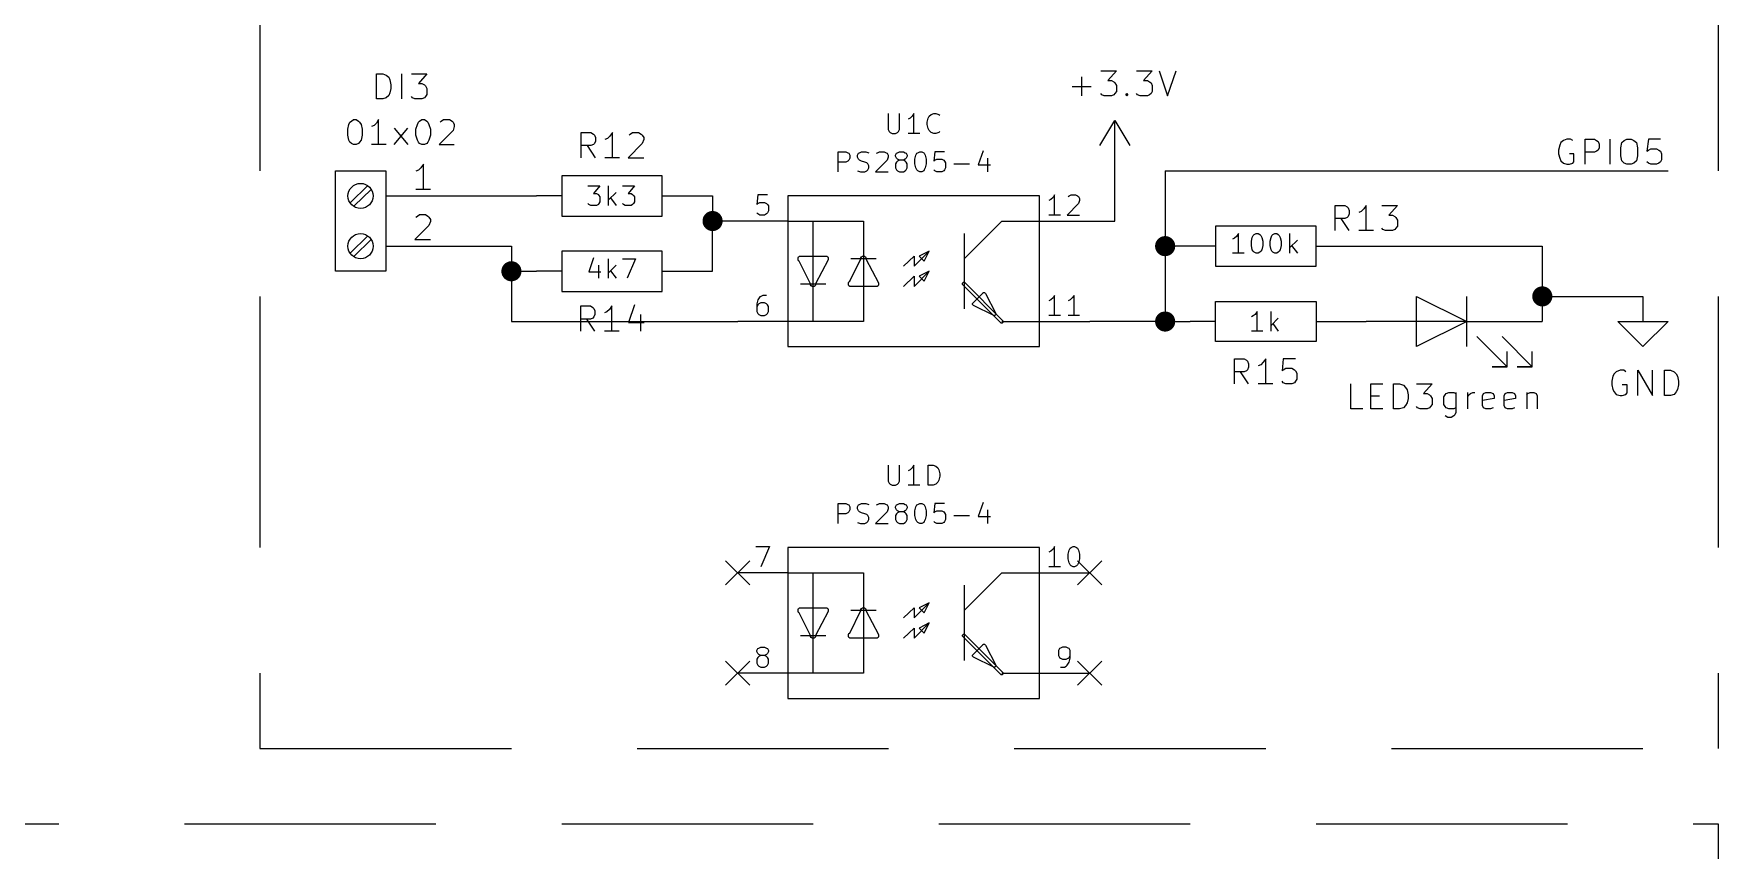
# Model space of a CAD drawing. Extents: x 0.4 to 11.3, y -7.9 to -0.4.
# Drawn here: x 4.1 to 7.45, y -4.002 to -2.377 of the extents above; entities that cross this region are included whole.
import ezdxf

# ---------------------------------------------------------------- set-up
doc = ezdxf.new("R2010")
doc.units = 0
doc.header["$MEASUREMENT"] = 0
doc.linetypes.add('DASHED', pattern=[0.75, 0.5, -0.25])
for name, color, linetype in [('BLACK', 7, 'CONTINUOUS'), ('BLUE2', 5, 'CONTINUOUS'), ('BLUE3', 171, 'CONTINUOUS'), ('CYAN2', 4, 'CONTINUOUS'), ('GREEN2', 3, 'CONTINUOUS'), ('LYELLOW', 51, 'CONTINUOUS'), ('RED2', 1, 'CONTINUOUS')]:
    doc.layers.add(name, color=color, linetype=linetype)

msp = doc.modelspace()

# ---------------------------------------------------------------- linework, layer by layer
at = {"layer": 'BLACK', "linetype": 'CONTINUOUS'}
for p, q in [((7.135, -2.599), (7.132, -2.609)), ((7.132, -2.609), (7.132, -2.616)), ((7.137, -2.594), (7.135, -2.599)), ((7.142, -2.59), (7.137, -2.594)), ((7.149, -2.587), (7.142, -2.59)), ((7.156, -2.587), (7.149, -2.587)), ((7.161, -2.59), (7.156, -2.587)), ((7.185, -2.637), (7.185, -2.587)), ((7.185, -2.587), (7.204, -2.587)), ((7.204, -2.613), (7.185, -2.613)), ((7.204, -2.587), (7.208, -2.59)), ((7.208, -2.611), (7.204, -2.613)), ((7.208, -2.59), (7.211, -2.592)), ((7.211, -2.609), (7.208, -2.611)), ((7.211, -2.592), (7.213, -2.597)), ((7.213, -2.604), (7.211, -2.609)), ((7.213, -2.597), (7.213, -2.604)), ((7.235, -2.637), (7.235, -2.587)), ((7.256, -2.604), (7.258, -2.594)), ((7.256, -2.62), (7.256, -2.604)), ((7.258, -2.594), (7.263, -2.59)), ((7.263, -2.59), (7.268, -2.587)), ((7.268, -2.587), (7.277, -2.587)), ((7.277, -2.587), (7.282, -2.59)), ((7.282, -2.59), (7.287, -2.594)), ((7.287, -2.594), (7.289, -2.604)), ((7.289, -2.604), (7.289, -2.62)), ((7.311, -2.587), (7.308, -2.611)), ((7.308, -2.611), (7.311, -2.609)), ((7.335, -2.587), (7.311, -2.587)), ((7.311, -2.609), (7.316, -2.606)), ((7.316, -2.606), (7.327, -2.606)), ((7.327, -2.606), (7.332, -2.609)), ((7.332, -2.609), (7.335, -2.611)), ((7.335, -2.611), (7.337, -2.616)), ((7.132, -2.616), (7.135, -2.625)), ((7.135, -2.625), (7.137, -2.63)), ((7.137, -2.63), (7.142, -2.635)), ((7.142, -2.635), (7.149, -2.637)), ((7.149, -2.637), (7.154, -2.637)), ((7.163, -2.616), (7.154, -2.616)), ((7.154, -2.637), (7.161, -2.635)), ((7.161, -2.635), (7.163, -2.632)), ((7.163, -2.632), (7.163, -2.616)), ((7.258, -2.63), (7.256, -2.62)), ((7.263, -2.635), (7.258, -2.63)), ((7.268, -2.637), (7.263, -2.635)), ((7.277, -2.637), (7.268, -2.637)), ((7.282, -2.635), (7.277, -2.637)), ((7.287, -2.63), (7.282, -2.635)), ((7.289, -2.62), (7.287, -2.63)), ((7.311, -2.635), (7.308, -2.632)), ((7.316, -2.637), (7.311, -2.635)), ((7.327, -2.637), (7.316, -2.637)), ((7.332, -2.635), (7.327, -2.637)), ((7.335, -2.632), (7.332, -2.635)), ((7.337, -2.628), (7.335, -2.632)), ((7.337, -2.616), (7.337, -2.628))]:
    msp.add_line(p, q, dxfattribs=at)
at = {"layer": 'BLUE2', "linetype": 'CONTINUOUS'}
for p, q in [((5.476, -3.426), (5.524, -3.474)), ((5.524, -3.426), (5.476, -3.474)), ((6.176, -3.426), (6.224, -3.474)), ((6.224, -3.426), (6.176, -3.474)), ((5.476, -3.626), (5.524, -3.674)), ((5.524, -3.626), (5.476, -3.674)), ((6.176, -3.626), (6.224, -3.674)), ((6.224, -3.626), (6.176, -3.674))]:
    msp.add_line(p, q, dxfattribs=at)
at = {"layer": 'BLUE3', "linetype": 'DASHED'}
for p, q in [((4.55, -0.65), (4.55, -3.8)), ((7.45, -0.65), (7.45, -3.8)), ((4.55, -3.8), (7.45, -3.8)), ((3.65, -3.95), (7.45, -3.95)), ((7.45, -3.95), (7.45, -6.3))]:
    msp.add_line(p, q, dxfattribs=at)
at = {"layer": 'CYAN2', "linetype": 'CONTINUOUS'}
for p, q in [((4.782, -2.507), (4.782, -2.457)), ((4.782, -2.457), (4.794, -2.457)), ((4.794, -2.457), (4.801, -2.46)), ((4.801, -2.46), (4.806, -2.464)), ((4.806, -2.464), (4.808, -2.469)), ((4.808, -2.469), (4.81, -2.479)), ((4.81, -2.479), (4.81, -2.486)), ((4.832, -2.507), (4.832, -2.457)), ((4.851, -2.457), (4.882, -2.457)), ((4.882, -2.457), (4.865, -2.476)), ((4.865, -2.476), (4.872, -2.476)), ((4.872, -2.476), (4.877, -2.479)), ((4.877, -2.479), (4.879, -2.481)), ((6.184, -2.501), (6.184, -2.463)), ((6.222, -2.451), (6.253, -2.451)), ((6.253, -2.451), (6.236, -2.47)), ((6.236, -2.47), (6.243, -2.47)), ((6.243, -2.47), (6.248, -2.473)), ((6.248, -2.473), (6.25, -2.475)), ((6.25, -2.475), (6.253, -2.48)), ((6.293, -2.451), (6.324, -2.451)), ((6.324, -2.451), (6.307, -2.47)), ((6.307, -2.47), (6.315, -2.47)), ((6.315, -2.47), (6.319, -2.473)), ((6.319, -2.473), (6.322, -2.475)), ((6.322, -2.475), (6.324, -2.48)), ((6.338, -2.451), (6.355, -2.501)), ((6.355, -2.501), (6.372, -2.451)), ((4.794, -2.507), (4.782, -2.507)), ((4.801, -2.505), (4.794, -2.507)), ((4.806, -2.5), (4.801, -2.505)), ((4.808, -2.495), (4.806, -2.5)), ((4.81, -2.486), (4.808, -2.495)), ((4.853, -2.505), (4.851, -2.502)), ((4.858, -2.507), (4.853, -2.505)), ((4.872, -2.507), (4.858, -2.507)), ((4.877, -2.505), (4.872, -2.507)), ((4.879, -2.502), (4.877, -2.505)), ((4.879, -2.481), (4.882, -2.486)), ((4.882, -2.498), (4.879, -2.502)), ((4.882, -2.486), (4.882, -2.498)), ((6.165, -2.482), (6.203, -2.482)), ((6.224, -2.499), (6.222, -2.496)), ((6.229, -2.501), (6.224, -2.499)), ((6.243, -2.501), (6.229, -2.501)), ((6.248, -2.499), (6.243, -2.501)), ((6.25, -2.496), (6.248, -2.499)), ((6.253, -2.492), (6.25, -2.496)), ((6.253, -2.48), (6.253, -2.492)), ((6.272, -2.499), (6.274, -2.496)), ((6.274, -2.501), (6.272, -2.499)), ((6.274, -2.496), (6.276, -2.499)), ((6.274, -2.496), (6.274, -2.501)), ((6.276, -2.499), (6.274, -2.501)), ((6.295, -2.499), (6.293, -2.496)), ((6.3, -2.501), (6.295, -2.499)), ((6.315, -2.501), (6.3, -2.501)), ((6.319, -2.499), (6.315, -2.501)), ((6.322, -2.496), (6.319, -2.499)), ((6.324, -2.492), (6.322, -2.496)), ((6.324, -2.48), (6.324, -2.492)), ((5.799, -2.536), (5.799, -2.568)), ((5.822, -2.568), (5.822, -2.536)), ((5.843, -2.545), (5.839, -2.547)), ((5.847, -2.541), (5.843, -2.545)), ((5.85, -2.536), (5.847, -2.541)), ((5.85, -2.576), (5.85, -2.536)), ((5.877, -2.553), (5.879, -2.545)), ((5.879, -2.545), (5.881, -2.541)), ((5.881, -2.541), (5.885, -2.538)), ((5.885, -2.538), (5.89, -2.536)), ((5.89, -2.536), (5.894, -2.536)), ((5.894, -2.536), (5.9, -2.538)), ((5.9, -2.538), (5.902, -2.539)), ((4.725, -2.567), (4.727, -2.558)), ((4.725, -2.579), (4.725, -2.567)), ((4.727, -2.589), (4.725, -2.579)), ((4.727, -2.558), (4.729, -2.553)), ((4.729, -2.553), (4.732, -2.551)), ((4.732, -2.551), (4.736, -2.548)), ((4.736, -2.548), (4.741, -2.548)), ((4.741, -2.548), (4.746, -2.551)), ((4.746, -2.551), (4.748, -2.553)), ((4.748, -2.553), (4.751, -2.558)), ((4.751, -2.558), (4.753, -2.567)), ((4.753, -2.579), (4.751, -2.589)), ((4.753, -2.567), (4.753, -2.579)), ((4.777, -2.56), (4.772, -2.562)), ((4.782, -2.555), (4.777, -2.56)), ((4.786, -2.548), (4.782, -2.555)), ((4.786, -2.598), (4.786, -2.548)), ((4.817, -2.598), (4.844, -2.565)), ((4.817, -2.565), (4.844, -2.598)), ((4.86, -2.567), (4.863, -2.558)), ((4.86, -2.579), (4.86, -2.567)), ((4.863, -2.589), (4.86, -2.579)), ((4.863, -2.558), (4.865, -2.553)), ((4.865, -2.553), (4.867, -2.551)), ((4.867, -2.551), (4.872, -2.548)), ((4.872, -2.548), (4.877, -2.548)), ((4.877, -2.548), (4.882, -2.551)), ((4.882, -2.551), (4.884, -2.553)), ((4.884, -2.553), (4.886, -2.558)), ((4.886, -2.558), (4.889, -2.567)), ((4.889, -2.579), (4.886, -2.589)), ((4.889, -2.567), (4.889, -2.579)), ((4.934, -2.57), (4.906, -2.598)), ((4.908, -2.553), (4.91, -2.551)), ((4.91, -2.551), (4.915, -2.548)), ((4.915, -2.548), (4.927, -2.548)), ((4.927, -2.548), (4.932, -2.551)), ((4.932, -2.551), (4.934, -2.553)), ((4.934, -2.553), (4.936, -2.558)), ((4.936, -2.562), (4.934, -2.57)), ((4.936, -2.558), (4.936, -2.562)), ((5.189, -2.624), (5.189, -2.574)), ((5.189, -2.574), (5.208, -2.574)), ((5.208, -2.574), (5.213, -2.577)), ((5.213, -2.577), (5.215, -2.579)), ((5.215, -2.579), (5.217, -2.584)), ((5.251, -2.574), (5.246, -2.581)), ((5.251, -2.624), (5.251, -2.574)), ((5.284, -2.579), (5.286, -2.577)), ((5.286, -2.577), (5.291, -2.574)), ((5.291, -2.574), (5.303, -2.574)), ((5.303, -2.574), (5.308, -2.577)), ((5.308, -2.577), (5.31, -2.579)), ((5.31, -2.579), (5.313, -2.584)), ((5.799, -2.568), (5.801, -2.572)), ((5.801, -2.572), (5.803, -2.574)), ((5.803, -2.574), (5.807, -2.576)), ((5.807, -2.576), (5.814, -2.576)), ((5.814, -2.576), (5.818, -2.574)), ((5.818, -2.574), (5.82, -2.572)), ((5.82, -2.572), (5.822, -2.568)), ((5.862, -2.576), (5.839, -2.576)), ((5.877, -2.558), (5.877, -2.553)), ((5.879, -2.566), (5.877, -2.558)), ((5.881, -2.57), (5.879, -2.566)), ((5.885, -2.574), (5.881, -2.57)), ((5.89, -2.576), (5.885, -2.574)), ((5.894, -2.576), (5.89, -2.576)), ((5.9, -2.574), (5.894, -2.576)), ((5.902, -2.572), (5.9, -2.574)), ((4.729, -2.593), (4.727, -2.589)), ((4.732, -2.596), (4.729, -2.593)), ((4.736, -2.598), (4.732, -2.596)), ((4.741, -2.598), (4.736, -2.598)), ((4.746, -2.596), (4.741, -2.598)), ((4.748, -2.593), (4.746, -2.596)), ((4.751, -2.589), (4.748, -2.593)), ((4.801, -2.598), (4.772, -2.598)), ((4.865, -2.593), (4.863, -2.589)), ((4.867, -2.596), (4.865, -2.593)), ((4.872, -2.598), (4.867, -2.596)), ((4.877, -2.598), (4.872, -2.598)), ((4.882, -2.596), (4.877, -2.598)), ((4.884, -2.593), (4.882, -2.596)), ((4.886, -2.589), (4.884, -2.593)), ((4.906, -2.598), (4.936, -2.598)), ((5.208, -2.6), (5.189, -2.6)), ((5.217, -2.624), (5.201, -2.6)), ((5.213, -2.598), (5.208, -2.6)), ((5.215, -2.596), (5.213, -2.598)), ((5.217, -2.591), (5.215, -2.596)), ((5.217, -2.584), (5.217, -2.591)), ((5.241, -2.586), (5.236, -2.588)), ((5.246, -2.581), (5.241, -2.586)), ((5.31, -2.596), (5.282, -2.624)), ((5.313, -2.588), (5.31, -2.596)), ((5.313, -2.584), (5.313, -2.588)), ((5.7, -2.652), (5.7, -2.612)), ((5.7, -2.612), (5.715, -2.612)), ((5.715, -2.612), (5.719, -2.614)), ((5.742, -2.614), (5.746, -2.612)), ((5.746, -2.612), (5.755, -2.612)), ((5.755, -2.612), (5.761, -2.614)), ((5.778, -2.614), (5.782, -2.612)), ((5.782, -2.612), (5.791, -2.612)), ((5.791, -2.612), (5.795, -2.614)), ((5.818, -2.614), (5.822, -2.612)), ((5.822, -2.612), (5.83, -2.612)), ((5.83, -2.612), (5.833, -2.614)), ((5.858, -2.614), (5.862, -2.612)), ((5.862, -2.612), (5.866, -2.612)), ((5.866, -2.612), (5.87, -2.614)), ((5.892, -2.612), (5.89, -2.631)), ((5.911, -2.612), (5.892, -2.612)), ((5.988, -2.61), (5.978, -2.638)), ((5.265, -2.624), (5.236, -2.624)), ((5.282, -2.624), (5.313, -2.624)), ((5.715, -2.633), (5.7, -2.633)), ((5.719, -2.631), (5.715, -2.633)), ((5.719, -2.614), (5.721, -2.615)), ((5.721, -2.629), (5.719, -2.631)), ((5.721, -2.615), (5.723, -2.619)), ((5.723, -2.625), (5.721, -2.629)), ((5.723, -2.619), (5.723, -2.625)), ((5.738, -2.619), (5.74, -2.615)), ((5.738, -2.623), (5.738, -2.619)), ((5.74, -2.627), (5.738, -2.623)), ((5.74, -2.615), (5.742, -2.614)), ((5.742, -2.629), (5.74, -2.627)), ((5.746, -2.631), (5.742, -2.629)), ((5.753, -2.633), (5.746, -2.631)), ((5.757, -2.634), (5.753, -2.633)), ((5.759, -2.636), (5.757, -2.634)), ((5.761, -2.64), (5.759, -2.636)), ((5.759, -2.648), (5.761, -2.644)), ((5.761, -2.644), (5.761, -2.64)), ((5.797, -2.629), (5.774, -2.652)), ((5.776, -2.615), (5.778, -2.614)), ((5.795, -2.614), (5.797, -2.615)), ((5.797, -2.615), (5.799, -2.619)), ((5.799, -2.623), (5.797, -2.629)), ((5.799, -2.619), (5.799, -2.623)), ((5.814, -2.619), (5.816, -2.615)), ((5.814, -2.621), (5.814, -2.619)), ((5.816, -2.625), (5.814, -2.621)), ((5.816, -2.633), (5.814, -2.636)), ((5.814, -2.636), (5.814, -2.644)), ((5.814, -2.644), (5.816, -2.648)), ((5.816, -2.615), (5.818, -2.614)), ((5.818, -2.627), (5.816, -2.625)), ((5.818, -2.631), (5.816, -2.633)), ((5.822, -2.629), (5.818, -2.627)), ((5.822, -2.629), (5.818, -2.631)), ((5.83, -2.629), (5.822, -2.629)), ((5.833, -2.627), (5.83, -2.629)), ((5.833, -2.631), (5.83, -2.629)), ((5.833, -2.614), (5.835, -2.615)), ((5.835, -2.625), (5.833, -2.627)), ((5.835, -2.633), (5.833, -2.631)), ((5.835, -2.615), (5.837, -2.619)), ((5.837, -2.621), (5.835, -2.625)), ((5.837, -2.636), (5.835, -2.633)), ((5.835, -2.648), (5.837, -2.644)), ((5.837, -2.619), (5.837, -2.621)), ((5.837, -2.644), (5.837, -2.636)), ((5.852, -2.627), (5.854, -2.619)), ((5.852, -2.636), (5.852, -2.627)), ((5.854, -2.644), (5.852, -2.636)), ((5.854, -2.619), (5.856, -2.615)), ((5.856, -2.648), (5.854, -2.644)), ((5.856, -2.615), (5.858, -2.614)), ((5.87, -2.614), (5.871, -2.615)), ((5.871, -2.615), (5.873, -2.619)), ((5.873, -2.644), (5.871, -2.648)), ((5.873, -2.619), (5.875, -2.627)), ((5.875, -2.636), (5.873, -2.644)), ((5.875, -2.627), (5.875, -2.636)), ((5.89, -2.631), (5.892, -2.629)), ((5.892, -2.629), (5.896, -2.627)), ((5.896, -2.627), (5.906, -2.627)), ((5.906, -2.627), (5.91, -2.629)), ((5.91, -2.629), (5.911, -2.631)), ((5.911, -2.631), (5.913, -2.634)), ((5.913, -2.644), (5.911, -2.648)), ((5.913, -2.634), (5.913, -2.644)), ((5.93, -2.636), (5.961, -2.636)), ((5.978, -2.638), (6.003, -2.638)), ((5.997, -2.625), (5.997, -2.652)), ((5.202, -2.68), (5.226, -2.68)), ((5.226, -2.68), (5.213, -2.695)), ((5.243, -2.719), (5.243, -2.68)), ((5.271, -2.68), (5.295, -2.68)), ((5.295, -2.68), (5.282, -2.695)), ((5.738, -2.65), (5.744, -2.652)), ((5.744, -2.652), (5.753, -2.652)), ((5.753, -2.652), (5.757, -2.65)), ((5.757, -2.65), (5.759, -2.648)), ((5.774, -2.652), (5.799, -2.652)), ((5.816, -2.648), (5.818, -2.65)), ((5.818, -2.65), (5.822, -2.652)), ((5.822, -2.652), (5.83, -2.652)), ((5.83, -2.652), (5.833, -2.65)), ((5.833, -2.65), (5.835, -2.648)), ((5.858, -2.65), (5.856, -2.648)), ((5.862, -2.652), (5.858, -2.65)), ((5.866, -2.652), (5.862, -2.652)), ((5.87, -2.65), (5.866, -2.652)), ((5.871, -2.648), (5.87, -2.65)), ((5.892, -2.65), (5.89, -2.648)), ((5.896, -2.652), (5.892, -2.65)), ((5.906, -2.652), (5.896, -2.652)), ((5.91, -2.65), (5.906, -2.652)), ((5.911, -2.648), (5.91, -2.65)), ((5.213, -2.695), (5.219, -2.695)), ((5.219, -2.695), (5.223, -2.697)), ((5.223, -2.697), (5.224, -2.699)), ((5.224, -2.699), (5.226, -2.702)), ((5.226, -2.712), (5.224, -2.715)), ((5.226, -2.702), (5.226, -2.712)), ((5.258, -2.693), (5.243, -2.708)), ((5.247, -2.704), (5.258, -2.719)), ((5.282, -2.695), (5.288, -2.695)), ((5.288, -2.695), (5.291, -2.697)), ((5.291, -2.697), (5.293, -2.699)), ((5.293, -2.699), (5.295, -2.702)), ((5.295, -2.712), (5.293, -2.715)), ((5.295, -2.702), (5.295, -2.712)), ((5.204, -2.717), (5.202, -2.715)), ((5.208, -2.719), (5.204, -2.717)), ((5.219, -2.719), (5.208, -2.719)), ((5.223, -2.717), (5.219, -2.719)), ((5.224, -2.715), (5.223, -2.717)), ((5.273, -2.717), (5.271, -2.715)), ((5.276, -2.719), (5.273, -2.717)), ((5.288, -2.719), (5.276, -2.719)), ((5.291, -2.717), (5.288, -2.719)), ((5.293, -2.715), (5.291, -2.717)), ((6.688, -2.769), (6.688, -2.719)), ((6.688, -2.719), (6.707, -2.719)), ((6.707, -2.745), (6.688, -2.745)), ((6.716, -2.769), (6.7, -2.745)), ((6.707, -2.719), (6.712, -2.722)), ((6.712, -2.743), (6.707, -2.745)), ((6.712, -2.722), (6.714, -2.724)), ((6.714, -2.741), (6.712, -2.743)), ((6.714, -2.724), (6.716, -2.729)), ((6.716, -2.736), (6.714, -2.741)), ((6.716, -2.729), (6.716, -2.736)), ((6.74, -2.731), (6.735, -2.733)), ((6.745, -2.726), (6.74, -2.731)), ((6.75, -2.719), (6.745, -2.726)), ((6.75, -2.769), (6.75, -2.719)), ((6.781, -2.719), (6.812, -2.719)), ((6.812, -2.719), (6.795, -2.738)), ((6.795, -2.738), (6.802, -2.738)), ((6.802, -2.738), (6.807, -2.741)), ((6.807, -2.741), (6.809, -2.743)), ((6.809, -2.743), (6.812, -2.748)), ((6.496, -2.775), (6.492, -2.781)), ((6.496, -2.814), (6.496, -2.775)), ((6.523, -2.783), (6.525, -2.779)), ((6.525, -2.779), (6.527, -2.777)), ((6.527, -2.777), (6.531, -2.775)), ((6.531, -2.775), (6.535, -2.775)), ((6.535, -2.775), (6.538, -2.777)), ((6.538, -2.777), (6.54, -2.779)), ((6.54, -2.779), (6.542, -2.783)), ((6.561, -2.783), (6.562, -2.779)), ((6.562, -2.779), (6.564, -2.777)), ((6.564, -2.777), (6.568, -2.775)), ((6.568, -2.775), (6.572, -2.775)), ((6.572, -2.775), (6.575, -2.777)), ((6.575, -2.777), (6.577, -2.779)), ((6.577, -2.779), (6.579, -2.783)), ((6.598, -2.814), (6.598, -2.775)), ((6.764, -2.769), (6.735, -2.769)), ((6.783, -2.767), (6.781, -2.764)), ((6.788, -2.769), (6.783, -2.767)), ((6.802, -2.769), (6.788, -2.769)), ((6.807, -2.767), (6.802, -2.769)), ((6.809, -2.764), (6.807, -2.767)), ((6.812, -2.76), (6.809, -2.764)), ((6.812, -2.748), (6.812, -2.76)), ((6.488, -2.784), (6.484, -2.786)), ((6.507, -2.814), (6.484, -2.814)), ((6.492, -2.781), (6.488, -2.784)), ((6.522, -2.79), (6.523, -2.783)), ((6.522, -2.799), (6.522, -2.79)), ((6.523, -2.807), (6.522, -2.799)), ((6.525, -2.81), (6.523, -2.807)), ((6.527, -2.812), (6.525, -2.81)), ((6.531, -2.814), (6.527, -2.812)), ((6.535, -2.814), (6.531, -2.814)), ((6.538, -2.812), (6.535, -2.814)), ((6.54, -2.81), (6.538, -2.812)), ((6.542, -2.807), (6.54, -2.81)), ((6.542, -2.783), (6.544, -2.79)), ((6.544, -2.799), (6.542, -2.807)), ((6.544, -2.79), (6.544, -2.799)), ((6.559, -2.79), (6.561, -2.783)), ((6.559, -2.799), (6.559, -2.79)), ((6.561, -2.807), (6.559, -2.799)), ((6.562, -2.81), (6.561, -2.807)), ((6.564, -2.812), (6.562, -2.81)), ((6.568, -2.814), (6.564, -2.812)), ((6.572, -2.814), (6.568, -2.814)), ((6.575, -2.812), (6.572, -2.814)), ((6.577, -2.81), (6.575, -2.812)), ((6.579, -2.807), (6.577, -2.81)), ((6.579, -2.783), (6.581, -2.79)), ((6.581, -2.799), (6.579, -2.807)), ((6.581, -2.79), (6.581, -2.799)), ((6.613, -2.788), (6.598, -2.803)), ((6.601, -2.799), (6.613, -2.814)), ((5.213, -2.823), (5.204, -2.851)), ((5.223, -2.838), (5.223, -2.864)), ((5.243, -2.864), (5.243, -2.825)), ((5.258, -2.838), (5.243, -2.853)), ((5.271, -2.825), (5.297, -2.825)), ((5.297, -2.825), (5.28, -2.864)), ((5.204, -2.851), (5.228, -2.851)), ((5.247, -2.849), (5.258, -2.864)), ((5.188, -2.969), (5.188, -2.919)), ((5.188, -2.919), (5.207, -2.919)), ((5.207, -2.945), (5.188, -2.945)), ((5.216, -2.969), (5.2, -2.945)), ((5.207, -2.919), (5.212, -2.922)), ((5.212, -2.943), (5.207, -2.945)), ((5.212, -2.922), (5.214, -2.924)), ((5.214, -2.941), (5.212, -2.943)), ((5.214, -2.924), (5.216, -2.929)), ((5.216, -2.936), (5.214, -2.941)), ((5.216, -2.929), (5.216, -2.936)), ((5.24, -2.931), (5.235, -2.933)), ((5.245, -2.926), (5.24, -2.931)), ((5.25, -2.919), (5.245, -2.926)), ((5.25, -2.969), (5.25, -2.919)), ((5.295, -2.917), (5.283, -2.952)), ((5.307, -2.936), (5.307, -2.969)), ((6.525, -2.939), (6.522, -2.941)), ((6.529, -2.936), (6.525, -2.939)), ((6.533, -2.93), (6.529, -2.936)), ((6.533, -2.969), (6.533, -2.93)), ((6.561, -2.969), (6.561, -2.93)), ((6.575, -2.943), (6.561, -2.958)), ((5.264, -2.969), (5.235, -2.969)), ((5.283, -2.952), (5.314, -2.952)), ((6.544, -2.969), (6.522, -2.969)), ((6.564, -2.954), (6.575, -2.969)), ((6.488, -3.074), (6.488, -3.024)), ((6.488, -3.024), (6.507, -3.024)), ((6.507, -3.024), (6.512, -3.027)), ((6.512, -3.048), (6.507, -3.05)), ((6.512, -3.027), (6.514, -3.029)), ((6.514, -3.046), (6.512, -3.048)), ((6.514, -3.029), (6.516, -3.034)), ((6.516, -3.041), (6.514, -3.046)), ((6.516, -3.034), (6.516, -3.041)), ((6.54, -3.036), (6.535, -3.038)), ((6.545, -3.031), (6.54, -3.036)), ((6.55, -3.024), (6.545, -3.031)), ((6.55, -3.074), (6.55, -3.024)), ((6.585, -3.024), (6.583, -3.048)), ((6.583, -3.048), (6.585, -3.046)), ((6.609, -3.024), (6.585, -3.024)), ((6.585, -3.046), (6.59, -3.043)), ((6.59, -3.043), (6.602, -3.043)), ((6.602, -3.043), (6.607, -3.046)), ((6.607, -3.046), (6.609, -3.048)), ((6.609, -3.048), (6.612, -3.053)), ((7.255, -3.047), (7.247, -3.05)), ((7.262, -3.047), (7.255, -3.047)), ((7.266, -3.05), (7.262, -3.047)), ((7.29, -3.097), (7.29, -3.047)), ((7.29, -3.047), (7.319, -3.097)), ((7.319, -3.097), (7.319, -3.047)), ((7.343, -3.097), (7.343, -3.047)), ((7.343, -3.047), (7.355, -3.047)), ((7.355, -3.047), (7.362, -3.05)), ((6.507, -3.05), (6.488, -3.05)), ((6.516, -3.074), (6.5, -3.05)), ((6.564, -3.074), (6.535, -3.074)), ((6.585, -3.072), (6.583, -3.069)), ((6.59, -3.074), (6.585, -3.072)), ((6.602, -3.074), (6.59, -3.074)), ((6.607, -3.072), (6.602, -3.074)), ((6.609, -3.069), (6.607, -3.072)), ((6.612, -3.065), (6.609, -3.069)), ((6.612, -3.053), (6.612, -3.065)), ((6.719, -3.124), (6.719, -3.074)), ((6.759, -3.124), (6.759, -3.074)), ((6.759, -3.074), (6.783, -3.074)), ((6.804, -3.124), (6.804, -3.074)), ((6.804, -3.074), (6.816, -3.074)), ((6.816, -3.074), (6.824, -3.077)), ((6.824, -3.077), (6.828, -3.081)), ((6.828, -3.081), (6.831, -3.086)), ((6.85, -3.074), (6.881, -3.074)), ((6.881, -3.074), (6.864, -3.093)), ((7.24, -3.059), (7.238, -3.069)), ((7.238, -3.069), (7.238, -3.076)), ((7.238, -3.076), (7.24, -3.085)), ((7.243, -3.054), (7.24, -3.059)), ((7.247, -3.05), (7.243, -3.054)), ((7.269, -3.076), (7.259, -3.076)), ((7.269, -3.092), (7.269, -3.076)), ((7.362, -3.05), (7.366, -3.054)), ((7.366, -3.054), (7.369, -3.059)), ((7.369, -3.059), (7.371, -3.069)), ((7.371, -3.076), (7.369, -3.085)), ((7.371, -3.069), (7.371, -3.076)), ((6.759, -3.098), (6.776, -3.098)), ((6.831, -3.112), (6.828, -3.117)), ((6.831, -3.086), (6.833, -3.096)), ((6.833, -3.103), (6.831, -3.112)), ((6.833, -3.096), (6.833, -3.103)), ((6.864, -3.093), (6.871, -3.093)), ((6.871, -3.093), (6.876, -3.096)), ((6.876, -3.096), (6.878, -3.098)), ((6.878, -3.098), (6.881, -3.103)), ((6.881, -3.115), (6.878, -3.119)), ((6.881, -3.103), (6.881, -3.115)), ((6.904, -3.1), (6.907, -3.096)), ((6.904, -3.115), (6.904, -3.1)), ((6.907, -3.119), (6.904, -3.115)), ((6.907, -3.096), (6.909, -3.093)), ((6.909, -3.093), (6.914, -3.091)), ((6.914, -3.091), (6.924, -3.091)), ((6.924, -3.091), (6.928, -3.093)), ((6.928, -3.091), (6.928, -3.131)), ((6.952, -3.124), (6.952, -3.091)), ((6.952, -3.1), (6.954, -3.096)), ((6.954, -3.096), (6.957, -3.093)), ((6.957, -3.093), (6.962, -3.091)), ((6.962, -3.091), (6.966, -3.091)), ((6.981, -3.098), (6.983, -3.093)), ((6.981, -3.117), (6.981, -3.098)), ((7.004, -3.103), (6.981, -3.107)), ((6.983, -3.093), (6.988, -3.091)), ((6.988, -3.091), (6.997, -3.091)), ((6.997, -3.091), (7.002, -3.093)), ((7.002, -3.093), (7.004, -3.098)), ((7.004, -3.098), (7.004, -3.103)), ((7.024, -3.098), (7.026, -3.093)), ((7.024, -3.117), (7.024, -3.098)), ((7.047, -3.103), (7.024, -3.107)), ((7.026, -3.093), (7.031, -3.091)), ((7.031, -3.091), (7.04, -3.091)), ((7.04, -3.091), (7.045, -3.093)), ((7.045, -3.093), (7.047, -3.098)), ((7.047, -3.098), (7.047, -3.103)), ((7.069, -3.091), (7.069, -3.124)), ((7.069, -3.096), (7.071, -3.093)), ((7.071, -3.093), (7.076, -3.091)), ((7.076, -3.091), (7.083, -3.091)), ((7.083, -3.091), (7.088, -3.093)), ((7.088, -3.093), (7.09, -3.098)), ((7.09, -3.098), (7.09, -3.124)), ((7.24, -3.085), (7.243, -3.09)), ((7.243, -3.09), (7.247, -3.095)), ((7.247, -3.095), (7.255, -3.097)), ((7.255, -3.097), (7.259, -3.097)), ((7.259, -3.097), (7.266, -3.095)), ((7.266, -3.095), (7.269, -3.092)), ((7.355, -3.097), (7.343, -3.097)), ((7.362, -3.095), (7.355, -3.097)), ((7.366, -3.09), (7.362, -3.095)), ((7.369, -3.085), (7.366, -3.09)), ((6.743, -3.124), (6.719, -3.124)), ((6.783, -3.124), (6.759, -3.124)), ((6.816, -3.124), (6.804, -3.124)), ((6.824, -3.122), (6.816, -3.124)), ((6.828, -3.117), (6.824, -3.122)), ((6.852, -3.122), (6.85, -3.119)), ((6.857, -3.124), (6.852, -3.122)), ((6.871, -3.124), (6.857, -3.124)), ((6.876, -3.122), (6.871, -3.124)), ((6.878, -3.119), (6.876, -3.122)), ((6.909, -3.122), (6.907, -3.119)), ((6.912, -3.141), (6.907, -3.138)), ((6.914, -3.124), (6.909, -3.122)), ((6.919, -3.141), (6.912, -3.141)), ((6.924, -3.124), (6.914, -3.124)), ((6.924, -3.138), (6.919, -3.141)), ((6.928, -3.122), (6.924, -3.124)), ((6.926, -3.136), (6.924, -3.138)), ((6.928, -3.131), (6.926, -3.136)), ((6.983, -3.122), (6.981, -3.117)), ((6.988, -3.124), (6.983, -3.122)), ((6.997, -3.124), (6.988, -3.124)), ((7.002, -3.122), (6.997, -3.124)), ((7.026, -3.122), (7.024, -3.117)), ((7.031, -3.124), (7.026, -3.122)), ((7.04, -3.124), (7.031, -3.124)), ((7.045, -3.122), (7.04, -3.124)), ((5.799, -3.236), (5.799, -3.268)), ((5.822, -3.268), (5.822, -3.236)), ((5.843, -3.245), (5.839, -3.247)), ((5.847, -3.241), (5.843, -3.245)), ((5.85, -3.236), (5.847, -3.241)), ((5.85, -3.276), (5.85, -3.236)), ((5.879, -3.276), (5.879, -3.236)), ((5.879, -3.236), (5.889, -3.236)), ((5.889, -3.236), (5.894, -3.238)), ((5.894, -3.238), (5.898, -3.241)), ((5.898, -3.241), (5.9, -3.245)), ((5.9, -3.245), (5.902, -3.253)), ((5.799, -3.268), (5.801, -3.272)), ((5.801, -3.272), (5.803, -3.274)), ((5.803, -3.274), (5.807, -3.276)), ((5.807, -3.276), (5.814, -3.276)), ((5.814, -3.276), (5.818, -3.274)), ((5.818, -3.274), (5.82, -3.272)), ((5.82, -3.272), (5.822, -3.268)), ((5.862, -3.276), (5.839, -3.276)), ((5.889, -3.276), (5.879, -3.276)), ((5.894, -3.274), (5.889, -3.276)), ((5.898, -3.27), (5.894, -3.274)), ((5.9, -3.266), (5.898, -3.27)), ((5.902, -3.258), (5.9, -3.266)), ((5.902, -3.253), (5.902, -3.258)), ((5.7, -3.352), (5.7, -3.312)), ((5.7, -3.312), (5.715, -3.312)), ((5.715, -3.312), (5.719, -3.314)), ((5.719, -3.314), (5.721, -3.315)), ((5.721, -3.315), (5.723, -3.319)), ((5.738, -3.319), (5.74, -3.315)), ((5.74, -3.315), (5.742, -3.314)), ((5.742, -3.314), (5.746, -3.312)), ((5.746, -3.312), (5.755, -3.312)), ((5.755, -3.312), (5.761, -3.314)), ((5.776, -3.315), (5.778, -3.314)), ((5.778, -3.314), (5.782, -3.312)), ((5.782, -3.312), (5.791, -3.312)), ((5.791, -3.312), (5.795, -3.314)), ((5.795, -3.314), (5.797, -3.315)), ((5.797, -3.315), (5.799, -3.319)), ((5.814, -3.319), (5.816, -3.315)), ((5.816, -3.315), (5.818, -3.314)), ((5.818, -3.314), (5.822, -3.312)), ((5.822, -3.312), (5.83, -3.312)), ((5.83, -3.312), (5.833, -3.314)), ((5.833, -3.314), (5.835, -3.315)), ((5.835, -3.315), (5.837, -3.319)), ((5.854, -3.319), (5.856, -3.315)), ((5.856, -3.315), (5.858, -3.314)), ((5.858, -3.314), (5.862, -3.312)), ((5.862, -3.312), (5.866, -3.312)), ((5.866, -3.312), (5.87, -3.314)), ((5.87, -3.314), (5.871, -3.315)), ((5.871, -3.315), (5.873, -3.319)), ((5.892, -3.312), (5.89, -3.331)), ((5.911, -3.312), (5.892, -3.312)), ((5.988, -3.31), (5.978, -3.338)), ((5.715, -3.333), (5.7, -3.333)), ((5.719, -3.331), (5.715, -3.333)), ((5.721, -3.329), (5.719, -3.331)), ((5.723, -3.325), (5.721, -3.329)), ((5.723, -3.319), (5.723, -3.325)), ((5.738, -3.323), (5.738, -3.319)), ((5.74, -3.327), (5.738, -3.323)), ((5.738, -3.35), (5.744, -3.352)), ((5.742, -3.329), (5.74, -3.327)), ((5.746, -3.331), (5.742, -3.329)), ((5.753, -3.333), (5.746, -3.331)), ((5.757, -3.334), (5.753, -3.333)), ((5.753, -3.352), (5.757, -3.35)), ((5.759, -3.336), (5.757, -3.334)), ((5.757, -3.35), (5.759, -3.348)), ((5.761, -3.34), (5.759, -3.336)), ((5.759, -3.348), (5.761, -3.344)), ((5.761, -3.344), (5.761, -3.34)), ((5.797, -3.329), (5.774, -3.352)), ((5.799, -3.323), (5.797, -3.329)), ((5.799, -3.319), (5.799, -3.323)), ((5.814, -3.321), (5.814, -3.319)), ((5.816, -3.325), (5.814, -3.321)), ((5.816, -3.333), (5.814, -3.336)), ((5.814, -3.336), (5.814, -3.344)), ((5.814, -3.344), (5.816, -3.348)), ((5.818, -3.327), (5.816, -3.325)), ((5.818, -3.331), (5.816, -3.333)), ((5.816, -3.348), (5.818, -3.35)), ((5.822, -3.329), (5.818, -3.327)), ((5.822, -3.329), (5.818, -3.331)), ((5.818, -3.35), (5.822, -3.352)), ((5.83, -3.329), (5.822, -3.329)), ((5.833, -3.327), (5.83, -3.329)), ((5.833, -3.331), (5.83, -3.329)), ((5.83, -3.352), (5.833, -3.35)), ((5.835, -3.325), (5.833, -3.327)), ((5.835, -3.333), (5.833, -3.331)), ((5.833, -3.35), (5.835, -3.348)), ((5.837, -3.321), (5.835, -3.325)), ((5.837, -3.336), (5.835, -3.333)), ((5.835, -3.348), (5.837, -3.344)), ((5.837, -3.319), (5.837, -3.321)), ((5.837, -3.344), (5.837, -3.336)), ((5.852, -3.327), (5.854, -3.319)), ((5.852, -3.336), (5.852, -3.327)), ((5.854, -3.344), (5.852, -3.336)), ((5.856, -3.348), (5.854, -3.344)), ((5.858, -3.35), (5.856, -3.348)), ((5.862, -3.352), (5.858, -3.35)), ((5.87, -3.35), (5.866, -3.352)), ((5.871, -3.348), (5.87, -3.35)), ((5.873, -3.344), (5.871, -3.348)), ((5.873, -3.319), (5.875, -3.327)), ((5.875, -3.336), (5.873, -3.344)), ((5.875, -3.327), (5.875, -3.336)), ((5.89, -3.331), (5.892, -3.329)), ((5.892, -3.35), (5.89, -3.348)), ((5.892, -3.329), (5.896, -3.327)), ((5.896, -3.352), (5.892, -3.35)), ((5.896, -3.327), (5.906, -3.327)), ((5.906, -3.327), (5.91, -3.329)), ((5.91, -3.35), (5.906, -3.352)), ((5.91, -3.329), (5.911, -3.331)), ((5.911, -3.348), (5.91, -3.35)), ((5.911, -3.331), (5.913, -3.334)), ((5.913, -3.344), (5.911, -3.348)), ((5.913, -3.334), (5.913, -3.344)), ((5.93, -3.336), (5.961, -3.336)), ((5.978, -3.338), (6.003, -3.338)), ((5.997, -3.325), (5.997, -3.352)), ((5.744, -3.352), (5.753, -3.352)), ((5.774, -3.352), (5.799, -3.352)), ((5.822, -3.352), (5.83, -3.352)), ((5.866, -3.352), (5.862, -3.352)), ((5.906, -3.352), (5.896, -3.352))]:
    msp.add_line(p, q, dxfattribs=at)
at = {"layer": 'GREEN2', "linetype": 'CONTINUOUS'}
for p, q in [((6.25, -2.75), (6.25, -2.65)), ((6.35, -2.65), (7.35, -2.65)), ((6.35, -2.65), (6.35, -2.8)), ((4.95, -2.7), (5.1, -2.7)), ((5.4, -2.7), (5.45, -2.7)), ((5.45, -2.7), (5.45, -2.75)), ((5.5, -2.75), (5.45, -2.75)), ((5.45, -2.85), (5.45, -2.75)), ((6.2, -2.75), (6.25, -2.75)), ((4.95, -2.8), (5.05, -2.8)), ((5.05, -2.8), (5.05, -2.85)), ((6.35, -2.8), (6.35, -2.95)), ((6.4, -2.8), (6.35, -2.8)), ((6.7, -2.8), (7.1, -2.8)), ((7.1, -2.8), (7.1, -2.9)), ((5.05, -2.85), (5.1, -2.85)), ((5.05, -2.85), (5.05, -2.95)), ((5.4, -2.85), (5.45, -2.85)), ((7.1, -2.9), (7.3, -2.9)), ((7.1, -2.9), (7.1, -2.95)), ((5.05, -2.95), (5.5, -2.95)), ((6.35, -2.95), (6.2, -2.95)), ((6.35, -2.95), (6.4, -2.95)), ((6.7, -2.95), (6.75, -2.95)), ((7.05, -2.95), (7.1, -2.95))]:
    msp.add_line(p, q, dxfattribs=at)
at = {"layer": 'GREEN2', "const_width": 0.02}
for points in [[(5.44, -2.75, 1), (5.46, -2.75, 1)], [(6.34, -2.8, 1), (6.36, -2.8, 1)], [(5.04, -2.85, 1), (5.06, -2.85, 1)], [(7.09, -2.9, 1), (7.11, -2.9, 1)], [(6.34, -2.95, 1), (6.36, -2.95, 1)]]:
    msp.add_lwpolyline(points, format="xyb", close=True, dxfattribs=at)
at = {"layer": 'LYELLOW', "linetype": 'CONTINUOUS'}
for p, q in [((4.7, -2.85), (4.7, -2.65)), ((4.7, -2.65), (4.8, -2.65)), ((4.8, -2.65), (4.8, -2.85)), ((4.8, -2.85), (4.7, -2.85))]:
    msp.add_line(p, q, dxfattribs=at)
at = {"layer": 'RED2', "linetype": 'CONTINUOUS'}
for p, q in [((6.22, -2.6), (6.25, -2.55)), ((6.25, -2.65), (6.25, -2.55)), ((6.25, -2.55), (6.28, -2.6)), ((4.87, -2.644), (4.865, -2.649)), ((4.875, -2.637), (4.87, -2.644)), ((4.875, -2.687), (4.875, -2.637)), ((4.7, -2.85), (4.7, -2.65)), ((4.7, -2.65), (4.8, -2.65)), ((4.7, -2.85), (4.7, -2.65)), ((4.7, -2.65), (4.8, -2.65)), ((4.764, -2.68), (4.73, -2.713)), ((4.8, -2.65), (4.8, -2.85)), ((4.8, -2.65), (4.8, -2.85)), ((4.865, -2.649), (4.86, -2.651)), ((5.15, -2.66), (5.15, -2.74)), ((5.35, -2.66), (5.15, -2.66)), ((5.35, -2.74), (5.35, -2.66)), ((4.771, -2.687), (4.737, -2.72)), ((4.8, -2.7), (4.95, -2.7)), ((4.889, -2.687), (4.86, -2.687)), ((5.15, -2.7), (5.1, -2.7)), ((5.35, -2.7), (5.4, -2.7)), ((5.54, -2.698), (5.538, -2.717)), ((5.559, -2.698), (5.54, -2.698)), ((5.54, -2.715), (5.544, -2.713)), ((5.544, -2.713), (5.553, -2.713)), ((5.553, -2.713), (5.557, -2.715)), ((5.6, -2.7), (5.6, -3)), ((6.1, -2.7), (5.6, -2.7)), ((6.1, -3), (6.1, -2.7)), ((6.123, -2.707), (6.119, -2.709)), ((6.127, -2.703), (6.123, -2.707)), ((6.13, -2.698), (6.127, -2.703)), ((6.13, -2.738), (6.13, -2.698)), ((6.157, -2.701), (6.159, -2.7)), ((6.159, -2.7), (6.163, -2.698)), ((6.163, -2.698), (6.172, -2.698)), ((6.172, -2.698), (6.176, -2.7)), ((6.176, -2.7), (6.178, -2.701)), ((6.178, -2.701), (6.18, -2.705)), ((6.18, -2.709), (6.178, -2.715)), ((6.18, -2.705), (6.18, -2.709)), ((4.86, -2.742), (4.863, -2.74)), ((4.863, -2.74), (4.867, -2.737)), ((4.867, -2.737), (4.879, -2.737)), ((4.879, -2.737), (4.884, -2.74)), ((4.884, -2.74), (4.886, -2.742)), ((4.886, -2.742), (4.889, -2.747)), ((4.889, -2.747), (4.889, -2.751)), ((5.15, -2.74), (5.35, -2.74)), ((5.538, -2.717), (5.54, -2.715)), ((5.54, -2.736), (5.538, -2.734)), ((5.544, -2.738), (5.54, -2.736)), ((5.553, -2.738), (5.544, -2.738)), ((5.557, -2.736), (5.553, -2.738)), ((5.557, -2.715), (5.559, -2.717)), ((5.559, -2.734), (5.557, -2.736)), ((5.559, -2.717), (5.561, -2.72)), ((5.561, -2.73), (5.559, -2.734)), ((5.561, -2.72), (5.561, -2.73)), ((6.142, -2.738), (6.119, -2.738)), ((6.178, -2.715), (6.155, -2.738)), ((6.155, -2.738), (6.18, -2.738)), ((4.764, -2.78), (4.73, -2.813)), ((4.886, -2.759), (4.858, -2.787)), ((4.889, -2.751), (4.886, -2.759)), ((5.6, -2.75), (5.5, -2.75)), ((5.6, -2.75), (5.75, -2.75)), ((5.65, -2.95), (5.65, -2.75)), ((5.75, -2.75), (5.75, -2.95)), ((5.95, -2.825), (6.025, -2.75)), ((5.95, -2.775), (5.95, -2.925)), ((6.025, -2.75), (6.1, -2.75)), ((6.1, -2.75), (6.2, -2.75)), ((6.65, -2.76), (6.45, -2.76)), ((6.45, -2.76), (6.45, -2.84)), ((6.65, -2.84), (6.65, -2.76)), ((4.771, -2.787), (4.737, -2.82)), ((4.8, -2.8), (4.95, -2.8)), ((4.858, -2.787), (4.889, -2.787)), ((5.35, -2.81), (5.15, -2.81)), ((5.15, -2.81), (5.15, -2.89)), ((5.35, -2.89), (5.35, -2.81)), ((5.851, -2.84), (5.881, -2.81)), ((5.881, -2.81), (5.861, -2.82)), ((5.871, -2.83), (5.881, -2.81)), ((6.45, -2.8), (6.4, -2.8)), ((6.65, -2.8), (6.7, -2.8)), ((5.62, -2.823), (5.621, -2.821)), ((5.62, -2.827), (5.62, -2.823)), ((5.621, -2.829), (5.62, -2.827)), ((5.621, -2.821), (5.623, -2.82)), ((5.622, -2.83), (5.621, -2.829)), ((5.645, -2.875), (5.622, -2.83)), ((5.623, -2.82), (5.677, -2.82)), ((5.68, -2.827), (5.655, -2.875)), ((5.677, -2.82), (5.679, -2.821)), ((5.679, -2.821), (5.68, -2.823)), ((5.68, -2.823), (5.68, -2.827)), ((5.723, -2.87), (5.745, -2.825)), ((5.775, -2.825), (5.725, -2.825)), ((5.745, -2.823), (5.746, -2.821)), ((5.745, -2.825), (5.745, -2.823)), ((5.746, -2.821), (5.748, -2.82)), ((5.748, -2.82), (5.752, -2.82)), ((5.752, -2.82), (5.754, -2.821)), ((5.754, -2.821), (5.755, -2.823)), ((5.755, -2.823), (5.755, -2.825)), ((5.755, -2.825), (5.78, -2.873)), ((5.83, -2.84), (5.851, -2.82)), ((5.851, -2.82), (5.851, -2.84)), ((5.861, -2.82), (5.871, -2.83)), ((6.45, -2.84), (6.65, -2.84)), ((4.8, -2.85), (4.7, -2.85)), ((4.8, -2.85), (4.7, -2.85)), ((5.15, -2.85), (5.1, -2.85)), ((5.35, -2.85), (5.4, -2.85)), ((5.625, -2.875), (5.675, -2.875)), ((5.645, -2.877), (5.645, -2.875)), ((5.646, -2.879), (5.645, -2.877)), ((5.648, -2.88), (5.646, -2.879)), ((5.652, -2.88), (5.648, -2.88)), ((5.654, -2.879), (5.652, -2.88)), ((5.655, -2.877), (5.654, -2.879)), ((5.655, -2.875), (5.655, -2.877)), ((5.72, -2.873), (5.721, -2.871)), ((5.72, -2.877), (5.72, -2.873)), ((5.721, -2.879), (5.72, -2.877)), ((5.721, -2.871), (5.723, -2.87)), ((5.723, -2.88), (5.721, -2.879)), ((5.777, -2.88), (5.723, -2.88)), ((5.779, -2.879), (5.777, -2.88)), ((5.78, -2.877), (5.779, -2.879)), ((5.78, -2.873), (5.78, -2.877)), ((5.83, -2.88), (5.851, -2.86)), ((5.851, -2.88), (5.881, -2.85)), ((5.851, -2.86), (5.851, -2.88)), ((5.881, -2.85), (5.861, -2.86)), ((5.861, -2.86), (5.871, -2.87)), ((5.871, -2.87), (5.881, -2.85)), ((5.947, -2.874), (5.949, -2.872)), ((5.947, -2.876), (5.947, -2.874)), ((6.024, -2.953), (5.947, -2.876)), ((5.949, -2.872), (5.951, -2.872)), ((5.951, -2.872), (6.028, -2.949)), ((5.15, -2.89), (5.35, -2.89)), ((5.54, -2.907), (5.538, -2.915)), ((5.544, -2.901), (5.54, -2.907)), ((5.546, -2.913), (5.542, -2.915)), ((5.546, -2.9), (5.544, -2.901)), ((5.55, -2.898), (5.546, -2.9)), ((5.553, -2.913), (5.546, -2.913)), ((5.557, -2.898), (5.55, -2.898)), ((5.557, -2.915), (5.553, -2.913)), ((5.967, -2.914), (5.988, -2.893)), ((5.967, -2.916), (5.967, -2.914)), ((5.988, -2.893), (5.988, -2.892)), ((5.988, -2.892), (5.991, -2.892)), ((5.991, -2.892), (5.993, -2.894)), ((5.993, -2.894), (6.013, -2.934)), ((6.123, -2.907), (6.119, -2.909)), ((6.127, -2.903), (6.123, -2.907)), ((6.13, -2.898), (6.127, -2.903)), ((6.13, -2.938), (6.13, -2.898)), ((6.161, -2.907), (6.157, -2.909)), ((6.165, -2.903), (6.161, -2.907)), ((6.169, -2.898), (6.165, -2.903)), ((6.169, -2.938), (6.169, -2.898)), ((6.45, -2.99), (6.45, -2.91)), ((6.45, -2.91), (6.65, -2.91)), ((6.65, -2.91), (6.65, -2.99)), ((6.85, -3), (6.85, -2.9)), ((6.85, -2.9), (6.95, -2.95)), ((6.95, -3), (6.95, -2.9)), ((7.3, -2.9), (7.3, -2.95)), ((5.538, -2.915), (5.538, -2.93)), ((5.54, -2.917), (5.538, -2.92)), ((5.538, -2.93), (5.54, -2.934)), ((5.542, -2.915), (5.54, -2.917)), ((5.54, -2.934), (5.542, -2.936)), ((5.542, -2.936), (5.546, -2.938)), ((5.546, -2.938), (5.553, -2.938)), ((5.553, -2.938), (5.557, -2.936)), ((5.559, -2.917), (5.557, -2.915)), ((5.557, -2.936), (5.559, -2.934)), ((5.561, -2.92), (5.559, -2.917)), ((5.559, -2.934), (5.561, -2.93)), ((5.561, -2.93), (5.561, -2.92)), ((5.969, -2.918), (5.967, -2.916)), ((6.009, -2.938), (5.969, -2.918)), ((6.011, -2.938), (6.009, -2.938)), ((6.013, -2.936), (6.011, -2.938)), ((6.013, -2.934), (6.013, -2.936)), ((6.142, -2.938), (6.119, -2.938)), ((6.18, -2.938), (6.157, -2.938)), ((5.6, -2.95), (5.5, -2.95)), ((5.75, -2.95), (5.6, -2.95)), ((6.026, -2.953), (6.024, -2.953)), ((6.025, -2.95), (6.1, -2.95)), ((6.028, -2.951), (6.026, -2.953)), ((6.028, -2.949), (6.028, -2.951)), ((6.1, -2.95), (6.2, -2.95)), ((6.45, -2.95), (6.4, -2.95)), ((6.65, -2.95), (6.7, -2.95)), ((6.85, -2.95), (6.75, -2.95)), ((6.95, -2.95), (6.85, -2.95)), ((6.95, -2.95), (6.85, -3)), ((6.95, -2.95), (7.05, -2.95)), ((6.97, -2.98), (7.03, -3.04)), ((7.02, -2.98), (7.08, -3.04)), ((7.3, -3), (7.25, -2.95)), ((7.25, -2.95), (7.3, -2.95)), ((7.3, -2.95), (7.35, -2.95)), ((7.35, -2.95), (7.3, -3)), ((5.6, -3), (6.1, -3)), ((6.65, -2.99), (6.45, -2.99)), ((7.03, -3.04), (7.03, -3.01)), ((7.08, -3.04), (7.08, -3.01)), ((7.03, -3.04), (7, -3.04)), ((7, -3.04), (7.03, -3.04)), ((7.08, -3.04), (7.05, -3.04)), ((7.05, -3.04), (7.08, -3.04)), ((5.536, -3.398), (5.563, -3.398)), ((5.563, -3.398), (5.546, -3.438)), ((5.6, -3.4), (5.6, -3.7)), ((6.1, -3.4), (5.6, -3.4)), ((6.1, -3.7), (6.1, -3.4)), ((6.123, -3.407), (6.119, -3.409)), ((6.127, -3.403), (6.123, -3.407)), ((6.13, -3.398), (6.127, -3.403)), ((6.13, -3.438), (6.13, -3.398)), ((6.157, -3.413), (6.159, -3.405)), ((6.157, -3.422), (6.157, -3.413)), ((6.159, -3.405), (6.161, -3.401)), ((6.161, -3.401), (6.163, -3.4)), ((6.163, -3.4), (6.167, -3.398)), ((6.167, -3.398), (6.17, -3.398)), ((6.17, -3.398), (6.174, -3.4)), ((6.174, -3.4), (6.176, -3.401)), ((6.176, -3.401), (6.178, -3.405)), ((6.178, -3.405), (6.18, -3.413)), ((6.18, -3.413), (6.18, -3.422)), ((5.6, -3.45), (5.5, -3.45)), ((5.6, -3.45), (5.75, -3.45)), ((5.65, -3.65), (5.65, -3.45)), ((5.75, -3.45), (5.75, -3.65)), ((5.95, -3.525), (6.025, -3.45)), ((6.025, -3.45), (6.1, -3.45)), ((6.1, -3.45), (6.2, -3.45)), ((6.142, -3.438), (6.119, -3.438)), ((6.159, -3.43), (6.157, -3.422)), ((6.161, -3.434), (6.159, -3.43)), ((6.163, -3.436), (6.161, -3.434)), ((6.167, -3.438), (6.163, -3.436)), ((6.17, -3.438), (6.167, -3.438)), ((6.174, -3.436), (6.17, -3.438)), ((6.176, -3.434), (6.174, -3.436)), ((6.178, -3.43), (6.176, -3.434)), ((6.18, -3.422), (6.178, -3.43)), ((5.95, -3.475), (5.95, -3.625)), ((5.851, -3.54), (5.881, -3.51)), ((5.881, -3.51), (5.861, -3.52)), ((5.871, -3.53), (5.881, -3.51)), ((5.62, -3.523), (5.621, -3.521)), ((5.62, -3.527), (5.62, -3.523)), ((5.621, -3.529), (5.62, -3.527)), ((5.621, -3.521), (5.623, -3.52)), ((5.622, -3.53), (5.621, -3.529)), ((5.645, -3.575), (5.622, -3.53)), ((5.623, -3.52), (5.677, -3.52)), ((5.68, -3.527), (5.655, -3.575)), ((5.677, -3.52), (5.679, -3.521)), ((5.679, -3.521), (5.68, -3.523)), ((5.68, -3.523), (5.68, -3.527)), ((5.723, -3.57), (5.745, -3.525)), ((5.775, -3.525), (5.725, -3.525)), ((5.745, -3.523), (5.746, -3.521)), ((5.745, -3.525), (5.745, -3.523)), ((5.746, -3.521), (5.748, -3.52)), ((5.748, -3.52), (5.752, -3.52)), ((5.752, -3.52), (5.754, -3.521)), ((5.754, -3.521), (5.755, -3.523)), ((5.755, -3.523), (5.755, -3.525)), ((5.755, -3.525), (5.78, -3.573)), ((5.83, -3.54), (5.851, -3.52)), ((5.851, -3.52), (5.851, -3.54)), ((5.851, -3.58), (5.881, -3.55)), ((5.861, -3.52), (5.871, -3.53)), ((5.881, -3.55), (5.861, -3.56)), ((5.871, -3.57), (5.881, -3.55)), ((5.625, -3.575), (5.675, -3.575)), ((5.645, -3.577), (5.645, -3.575)), ((5.646, -3.579), (5.645, -3.577)), ((5.648, -3.58), (5.646, -3.579)), ((5.652, -3.58), (5.648, -3.58)), ((5.654, -3.579), (5.652, -3.58)), ((5.655, -3.577), (5.654, -3.579)), ((5.655, -3.575), (5.655, -3.577)), ((5.72, -3.573), (5.721, -3.571)), ((5.72, -3.577), (5.72, -3.573)), ((5.721, -3.579), (5.72, -3.577)), ((5.721, -3.571), (5.723, -3.57)), ((5.723, -3.58), (5.721, -3.579)), ((5.777, -3.58), (5.723, -3.58)), ((5.779, -3.579), (5.777, -3.58)), ((5.78, -3.577), (5.779, -3.579)), ((5.78, -3.573), (5.78, -3.577)), ((5.83, -3.58), (5.851, -3.56)), ((5.851, -3.56), (5.851, -3.58)), ((5.861, -3.56), (5.871, -3.57)), ((5.947, -3.574), (5.949, -3.572)), ((5.947, -3.576), (5.947, -3.574)), ((6.024, -3.653), (5.947, -3.576)), ((5.949, -3.572), (5.951, -3.572)), ((5.951, -3.572), (6.028, -3.649)), ((5.538, -3.605), (5.54, -3.601)), ((5.538, -3.607), (5.538, -3.605)), ((5.54, -3.611), (5.538, -3.607)), ((5.54, -3.601), (5.542, -3.6)), ((5.542, -3.613), (5.54, -3.611)), ((5.542, -3.617), (5.54, -3.619)), ((5.542, -3.6), (5.546, -3.598)), ((5.546, -3.615), (5.542, -3.613)), ((5.546, -3.615), (5.542, -3.617)), ((5.546, -3.598), (5.553, -3.598)), ((5.553, -3.615), (5.546, -3.615)), ((5.553, -3.598), (5.557, -3.6)), ((5.557, -3.613), (5.553, -3.615)), ((5.557, -3.617), (5.553, -3.615)), ((5.557, -3.6), (5.559, -3.601)), ((5.559, -3.611), (5.557, -3.613)), ((5.559, -3.619), (5.557, -3.617)), ((5.559, -3.601), (5.561, -3.605)), ((5.561, -3.607), (5.559, -3.611)), ((5.561, -3.605), (5.561, -3.607)), ((5.967, -3.614), (5.988, -3.593)), ((5.967, -3.616), (5.967, -3.614)), ((5.969, -3.618), (5.967, -3.616)), ((6.009, -3.638), (5.969, -3.618)), ((5.988, -3.593), (5.988, -3.592)), ((5.988, -3.592), (5.991, -3.592)), ((5.991, -3.592), (5.993, -3.594)), ((5.993, -3.594), (6.013, -3.634)), ((6.14, -3.601), (6.138, -3.605)), ((6.138, -3.605), (6.138, -3.615)), ((6.138, -3.615), (6.14, -3.619)), ((6.142, -3.6), (6.14, -3.601)), ((6.146, -3.598), (6.142, -3.6)), ((6.153, -3.598), (6.146, -3.598)), ((6.157, -3.6), (6.153, -3.598)), ((6.159, -3.601), (6.157, -3.6)), ((6.161, -3.605), (6.159, -3.601)), ((6.159, -3.619), (6.161, -3.615)), ((6.161, -3.62), (6.161, -3.605)), ((5.6, -3.65), (5.5, -3.65)), ((5.54, -3.619), (5.538, -3.622)), ((5.538, -3.622), (5.538, -3.63)), ((5.538, -3.63), (5.54, -3.634)), ((5.54, -3.634), (5.542, -3.636)), ((5.542, -3.636), (5.546, -3.638)), ((5.546, -3.638), (5.553, -3.638)), ((5.553, -3.638), (5.557, -3.636)), ((5.557, -3.636), (5.559, -3.634)), ((5.561, -3.622), (5.559, -3.619)), ((5.559, -3.634), (5.561, -3.63)), ((5.561, -3.63), (5.561, -3.622)), ((5.75, -3.65), (5.6, -3.65)), ((6.011, -3.638), (6.009, -3.638)), ((6.013, -3.636), (6.011, -3.638)), ((6.013, -3.634), (6.013, -3.636)), ((6.025, -3.65), (6.1, -3.65)), ((6.028, -3.651), (6.026, -3.653)), ((6.028, -3.649), (6.028, -3.651)), ((6.1, -3.65), (6.2, -3.65)), ((6.14, -3.619), (6.142, -3.62)), ((6.142, -3.62), (6.146, -3.622)), ((6.142, -3.638), (6.15, -3.638)), ((6.146, -3.622), (6.153, -3.622)), ((6.15, -3.638), (6.153, -3.636)), ((6.153, -3.622), (6.157, -3.62)), ((6.153, -3.636), (6.155, -3.634)), ((6.155, -3.634), (6.159, -3.628)), ((6.157, -3.62), (6.159, -3.619)), ((6.159, -3.628), (6.161, -3.62)), ((6.026, -3.653), (6.024, -3.653)), ((5.6, -3.7), (6.1, -3.7))]:
    msp.add_line(p, q, dxfattribs=at)
at = {"layer": 'RED2'}
for centre in [(4.75, -2.7), (4.75, -2.8)]:
    msp.add_circle(centre, 0.025, dxfattribs=at)

doc.saveas('drawing.dxf')
